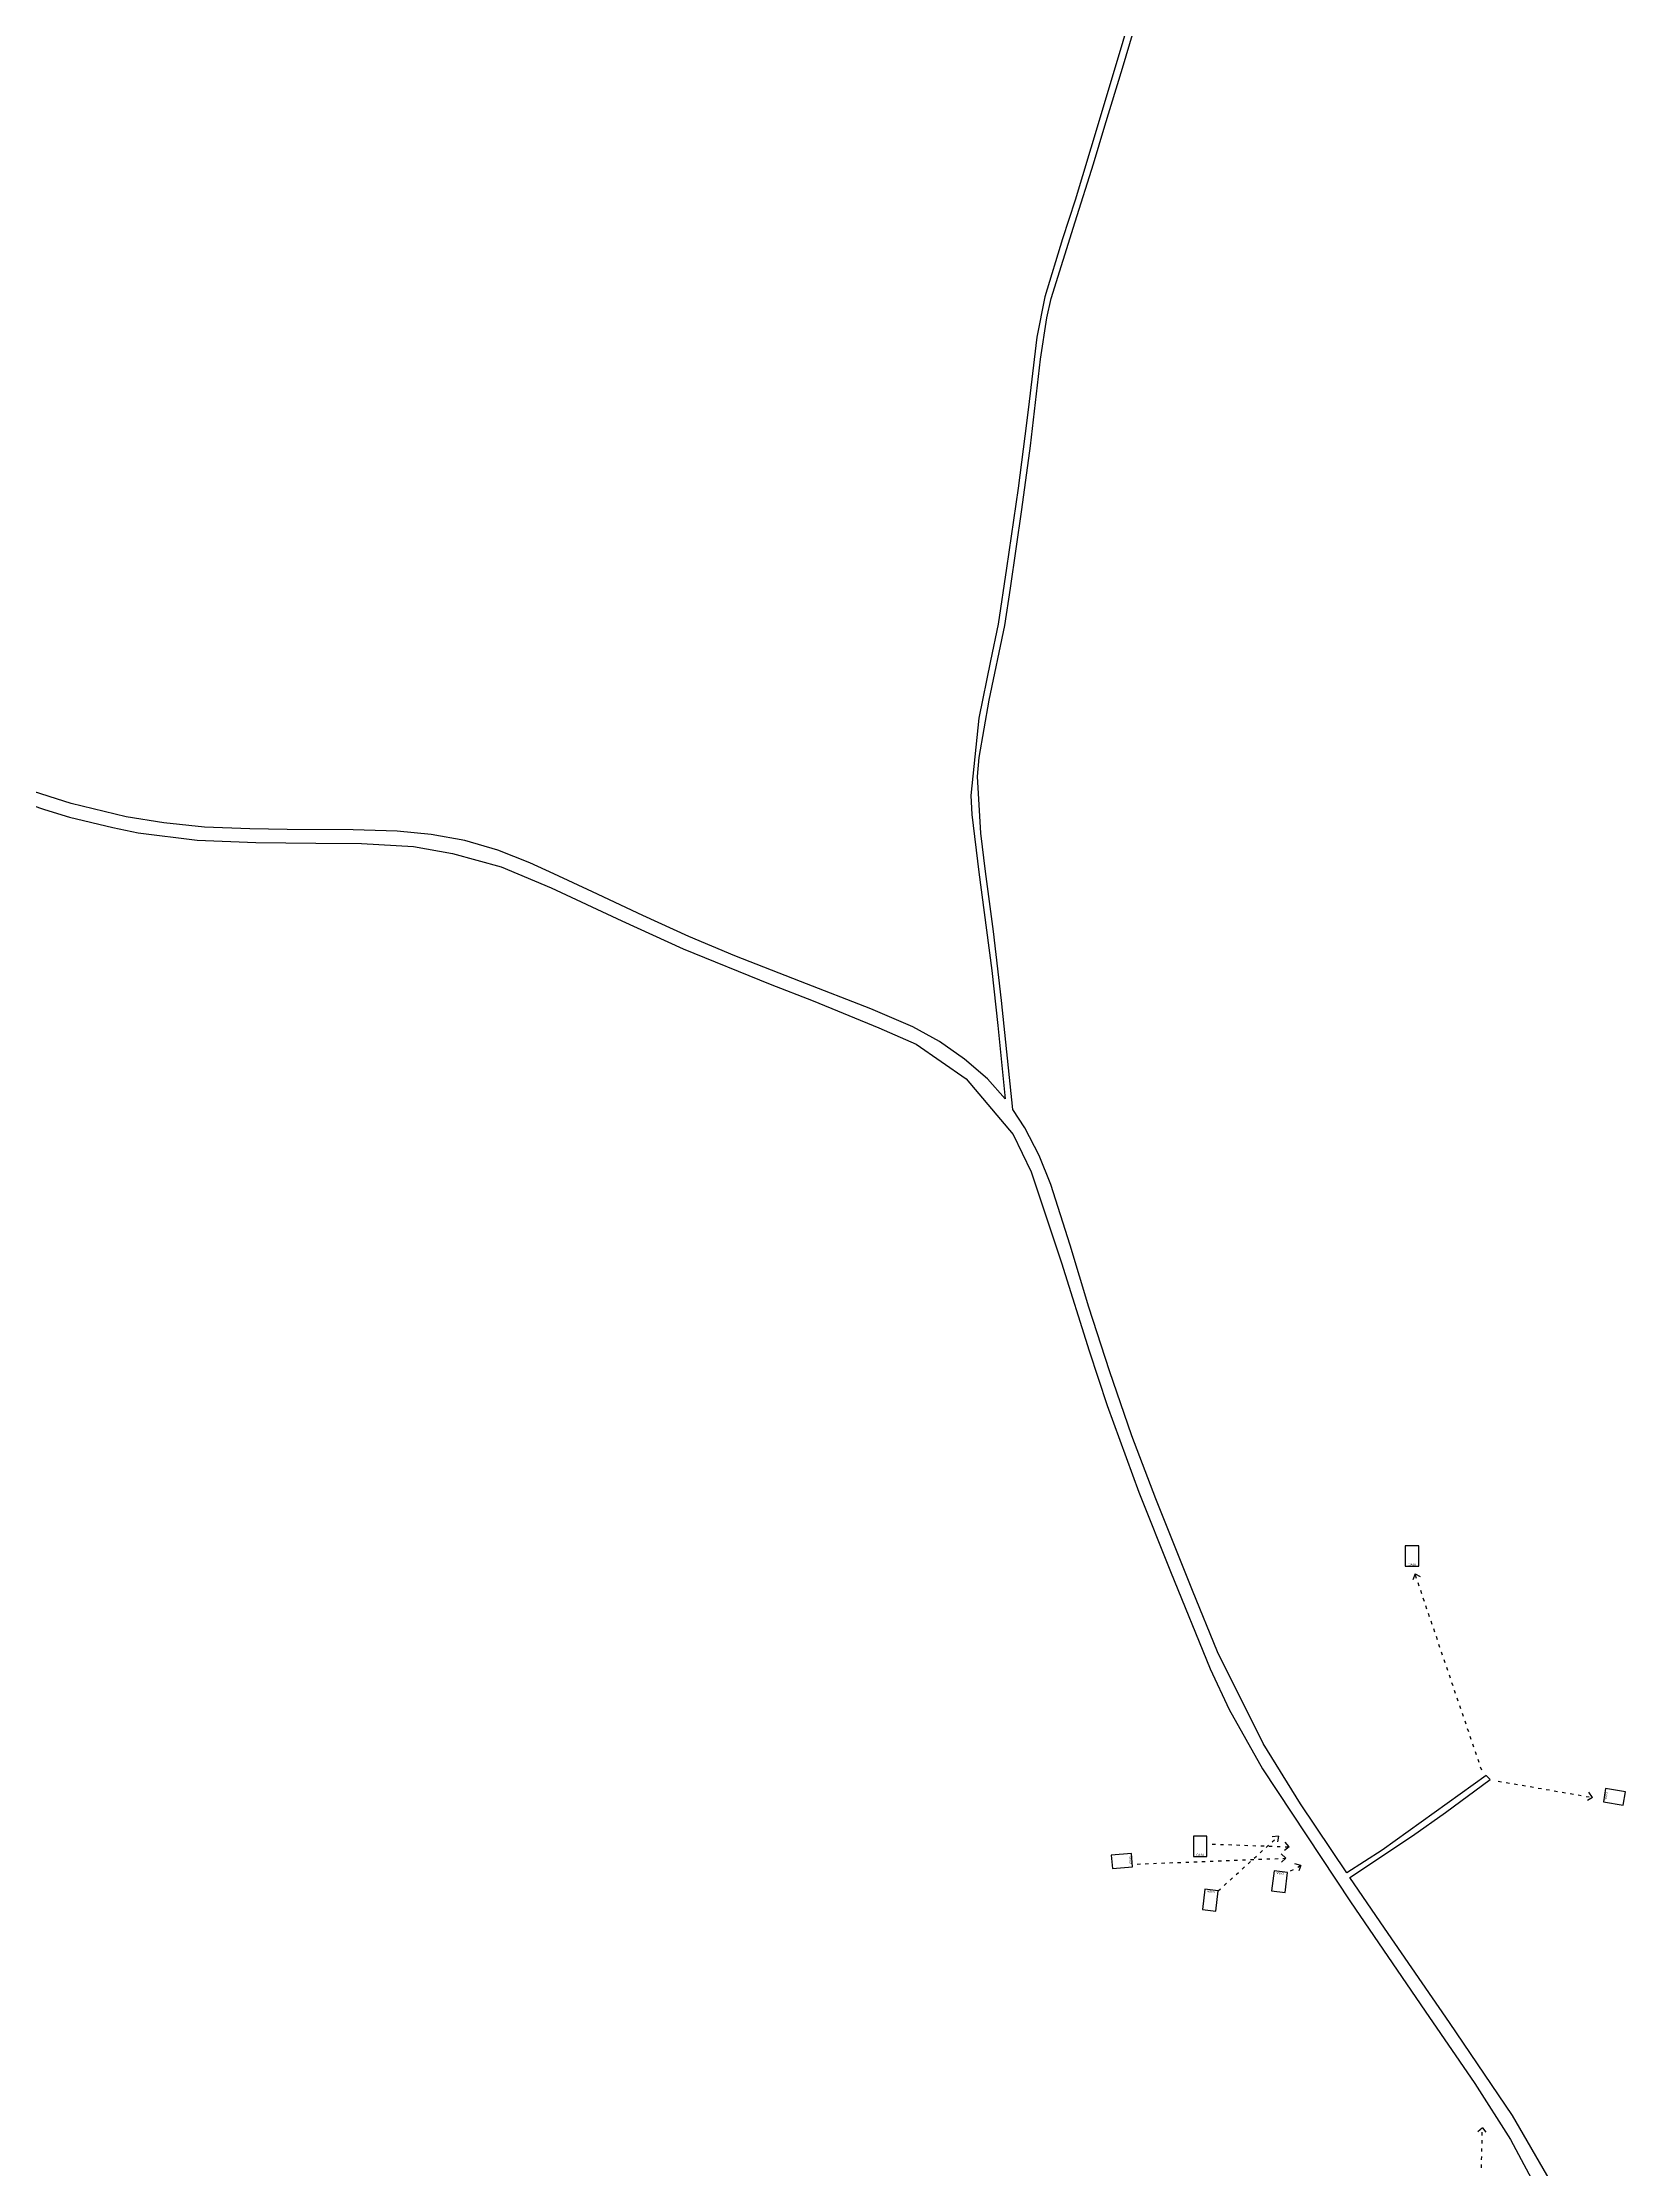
# Model space of a CAD drawing. Extents: x 714896 to 749292, y 8417558 to 8447149.
# Drawn here: x 736357 to 737529, y 8431603 to 8433178 of the extents above; entities that cross this region are included whole.
import ezdxf
from ezdxf.enums import TextEntityAlignment as Align

# ---------------------------------------------------------------- set-up
doc = ezdxf.new("R2010")
doc.units = 0
doc.header["$MEASUREMENT"] = 0
doc.linetypes.add('ACAD_ISO03W100', pattern=[30, 12, -18])
for name, color, linetype in [('LOTE', 7, 'CONTINUOUS'), ('NUM-PORTA', 7, 'CONTINUOUS'), ('QUADRA', 6, 'CONTINUOUS')]:
    doc.layers.add(name, color=color, linetype=linetype)

msp = doc.modelspace()

# ---------------------------------------------------------------- linework, layer by layer
at = {"layer": 'LOTE'}
for p, q in [((737366.1, 8432065.1), (737366.1, 8432050.1)), ((737376.1, 8432065.1), (737366.1, 8432065.1)), ((737376.1, 8432050.1), (737376.1, 8432065.1)), ((737366.1, 8432050.1), (737376.1, 8432050.1)), ((737514.4, 8431885.5), (737512.8, 8431875.6)), ((737529.2, 8431883), (737514.4, 8431885.5)), ((737512.8, 8431875.6), (737527.6, 8431873.2)), ((737527.6, 8431873.2), (737529.2, 8431883)), ((737163.2, 8431837.5), (737148.2, 8431836.2)), ((737148.2, 8431836.2), (737149.1, 8431826.2)), ((737164, 8431827.5), (737163.2, 8431837.5)), ((737209.1, 8431850.2), (737209.1, 8431835.2)), ((737219.1, 8431850.2), (737209.1, 8431850.2)), ((737219.1, 8431835.2), (737219.1, 8431850.2)), ((737149.1, 8431826.2), (737164, 8431827.5)), ((737209.1, 8431835.2), (737219.1, 8431835.2)), ((737268.9, 8431824.6), (737267.1, 8431809.7)), ((737278.8, 8431823.4), (737268.9, 8431824.6)), ((737277, 8431808.5), (737278.8, 8431823.4)), ((737217.6, 8431810.9), (737215.8, 8431796)), ((737227.5, 8431809.7), (737217.6, 8431810.9)), ((737225.7, 8431794.8), (737227.5, 8431809.7)), ((737267.1, 8431809.7), (737277, 8431808.5)), ((737215.8, 8431796), (737225.7, 8431794.8))]:
    msp.add_line(p, q, dxfattribs=at)
at = {"layer": 'LOTE', "color": 7}
for points in [[(737373.3, 8432044.4), (737371.6, 8432040.1)], [(737373.3, 8432044.4), (737377.1, 8432042.5)], [(737504.8, 8431878.9), (737501.1, 8431876.7)], [(737504.8, 8431878.9), (737502.1, 8431882.7)], [(737277.6, 8431833.9), (737274.2, 8431837.1)], [(737280.1, 8431842.3), (737276.7, 8431839.7)], [(737280.1, 8431842.3), (737277, 8431845.8)], [(737277.6, 8431833.9), (737274.5, 8431831)], [(737288.7, 8431828.6), (737284.3, 8431829.8)], [(737288.7, 8431828.6), (737287.3, 8431824.6)], [(737423.2, 8431634.4), (737419.8, 8431631.3)], [(737423.2, 8431634.4), (737425.8, 8431631)]]:
    msp.add_lwpolyline(points, dxfattribs=at)
at = {"layer": 'LOTE', "color": 7, "linetype": 'ACAD_ISO03W100', "ltscale": 0.2}
for points in [[(737422.7, 8431899.1), (737373.3, 8432044.4)], [(737435, 8431891), (737504.8, 8431878.9)], [(737223.1, 8431844.4), (737280.1, 8431842.3)], [(737167.5, 8431829.6), (737277.6, 8431833.9)], [(737281.1, 8431824.5), (737288.7, 8431828.6)], [(737422.5, 8431604.7), (737423.2, 8431634.4)]]:
    msp.add_lwpolyline(points, dxfattribs=at)
at = {"layer": 'LOTE', "color": 3, "linetype": 'ACAD_ISO03W100', "ltscale": 0.2}
msp.add_lwpolyline([(737227.5, 8431809.7), (737272.1, 8431850.2)], dxfattribs=at)
at = {"layer": 'LOTE', "color": 3}
for points in [[(737272.1, 8431850.2), (737267.5, 8431849.7)], [(737272.1, 8431850.2), (737271.5, 8431846)]]:
    msp.add_lwpolyline(points, dxfattribs=at)
at = {"layer": 'QUADRA'}
for points in [[(737175.2, 8433240.1), (737138.7, 8433118), (737121.5, 8433061.4), (737112.1, 8433032.7), (737099.1, 8432989.9), (737093.2, 8432959.9), (737087.4, 8432912.4), (737085.6, 8432896.3), (737079.3, 8432848.3), (737070.8, 8432789.1), (737064.4, 8432747.5), (737058.8, 8432720.4), (737050.2, 8432678), (737044.3, 8432620.8), (737045.1, 8432606.6), (737050.2, 8432563.8), (737059.8, 8432491.1), (737064.3, 8432450.5), (737069.6, 8432396.1), (737056.5, 8432411), (737039.5, 8432425.6), (737021.1, 8432438.5), (737001.2, 8432449.5), (736970.3, 8432462.8), (736918, 8432482.9), (736869.5, 8432502.1), (736835.3, 8432516.4), (736801.2, 8432531.9), (736764, 8432549.4), (736735.5, 8432562.7), (736717.5, 8432570.8), (736693.9, 8432580.2), (736669.5, 8432587.4), (736644.6, 8432591.9), (736619.3, 8432594.2), (736586.7, 8432595.2), (736537.9, 8432595.6), (736510.1, 8432595.9), (736476.5, 8432597.3), (736446.5, 8432600.4), (736418.7, 8432605), (736377.8, 8432614.7), (736344.4, 8432625.3)], [(737473.6, 8431594.8), (737445.6, 8431643.4), (737398.9, 8431712.3), (737350.6, 8431782.2), (737325, 8431819.6), (737371.4, 8431850.5), (737395.9, 8431867.8), (737428.9, 8431892.3), (737426.1, 8431895.1), (737348.9, 8431840), (737322.7, 8431823), (737288.5, 8431874.1), (737260.7, 8431918.8), (737227.1, 8431986.6), (737208.5, 8432032.2), (737181.2, 8432100.1), (737163.6, 8432146.7), (737146.9, 8432194.7), (737131.7, 8432241.9), (737117.8, 8432287.9), (737103.5, 8432332.8), (737094.8, 8432354.2), (737084.3, 8432374.7), (737075.4, 8432388.1), (737067.1, 8432469), (737061.1, 8432519.9), (737055.1, 8432564.4), (737051.6, 8432592.9), (737049.3, 8432634.8), (737050.5, 8432648.7), (737057.9, 8432691.3), (737069.4, 8432746.6), (737073.6, 8432774.2), (737082, 8432832.3), (737088.5, 8432879.6), (737095.9, 8432943.7), (737100.6, 8432974.2), (737103.9, 8432988.7), (737121.6, 8433045.5), (737135.1, 8433088.4), (737143.5, 8433116.5), (737156.7, 8433159.2), (737164.7, 8433186.6)], [(736318.2, 8432624), (736358, 8432610.3), (736376.7, 8432604.7), (736408.6, 8432597), (736427.6, 8432593), (736471.2, 8432587.7), (736514.6, 8432585.9), (736559.2, 8432585.5), (736592.9, 8432585.1), (736631.4, 8432583), (736660.3, 8432577.8), (736696.3, 8432567.8), (736733.5, 8432552.3), (736785.7, 8432528), (736831.3, 8432507.2), (736895.7, 8432481), (736927.6, 8432468.7), (736976.1, 8432448.8), (737003.7, 8432436.7), (737040.9, 8432410.8), (737075.7, 8432369.7), (737088.9, 8432342.1), (737111.4, 8432274.7), (737131.9, 8432209.6), (737145.2, 8432169.2), (737168.7, 8432105), (737192.1, 8432046.1), (737221.6, 8431974.2), (737235.7, 8431944.1), (737260.3, 8431900.2), (737325.4, 8431801.6), (737380.9, 8431720.6), (737417.7, 8431667.2), (737444.1, 8431625.7), (737484.9, 8431548.9)]]:
    msp.add_lwpolyline(points, dxfattribs=at)

# ---------------------------------------------------------------- texts
at = {"layer": 'NUM-PORTA'}
for p in [(737371.2, 8432050.6), (737214.2, 8431835.7)]:
    msp.add_text('CASA', height=1.5, dxfattribs=at).set_placement(p, align=Align.CENTER)
for rotation, p in [(260.5382, (737514.1, 8431880.3)), (94.8662, (737163.1, 8431832.6)), (173.1136, (737273.6, 8431823.5)), (173.1136, (737222.3, 8431809.8))]:
    msp.add_text('CASA', height=1.5, rotation=rotation, dxfattribs=at).set_placement(p, align=Align.CENTER)

doc.saveas('drawing.dxf')
